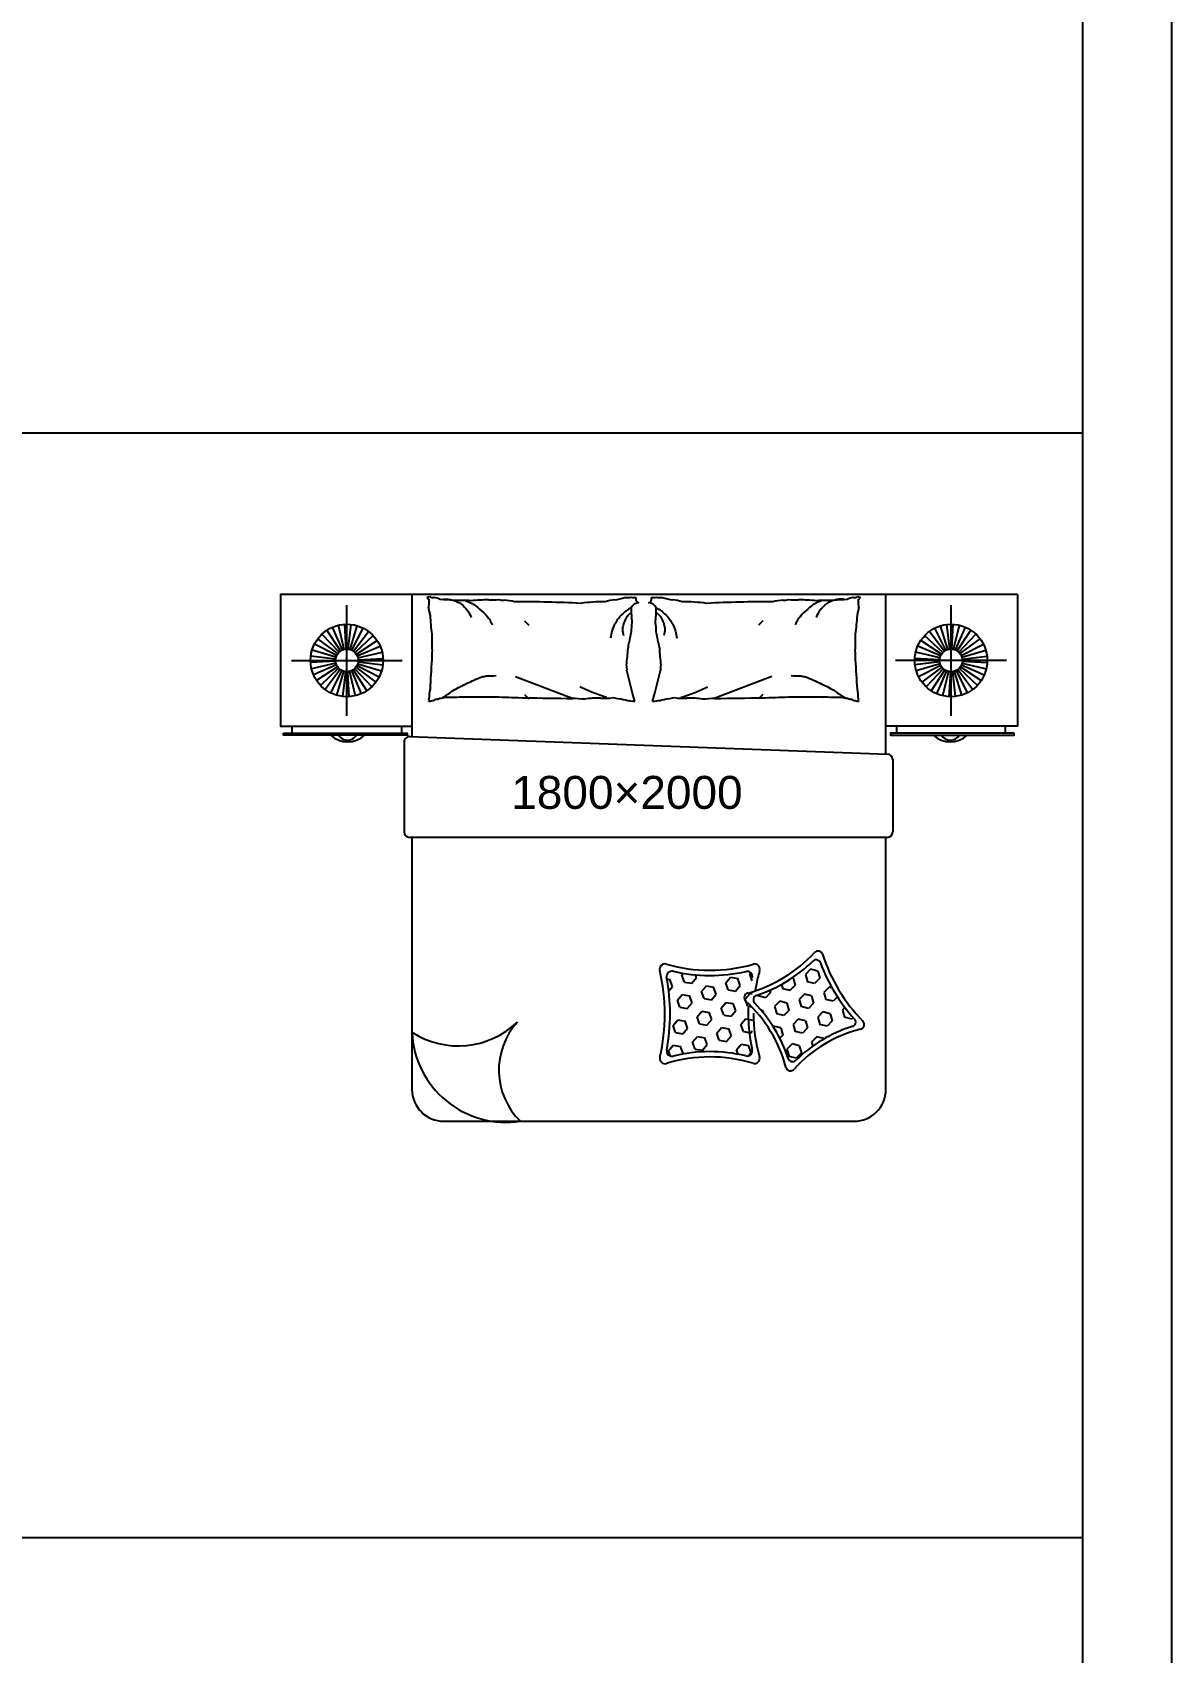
# Model space of a CAD drawing. Header units: inches. Extents: x 8.1 to 50.6, y 12.7 to 37.5.
# Drawn here: x 46.22 to 50.55, y 25.2 to 31.35 of the extents above; entities that cross this region are included whole.
import ezdxf

# ---------------------------------------------------------------- set-up
doc = ezdxf.new("R2010")
doc.units = ezdxf.units.IN
doc.header["$MEASUREMENT"] = 0
for name, color, linetype in [('02', 2, 'Continuous'), ('1', 1, 'Continuous'), ('4', 4, 'Continuous'), ('8', 8, 'Continuous'), ('kadrbm', 4, 'Continuous')]:
    doc.layers.add(name, color=color, linetype=linetype)
doc.styles.get("Standard").update_dxf_attribs({"font": 'arial.ttf'})

# ---------------------------------------------------------------- blocks, each defined once
blk = doc.blocks.new('kadrbm')
at = {"layer": 'kadrbm', "color": 4}
blk.add_lwpolyline([(0, 0), (0, 24.79716181331605), (21, 24.79716181331605), (21, 0), (0, 0)], close=True, dxfattribs=at)
blk.add_lwpolyline([(20.66310160432477, 0.325668449208024), (20.66310160432477, 24.46026341759716), (0.3368983956752345, 24.46026341759716), (0.3368983956752345, 0.325668449208024), (20.66310160432477, 0.325668449208024)], dxfattribs=at)

msp = doc.modelspace()

# ---------------------------------------------------------------- hatches: boundary and pattern name
at = {"layer": '8'}
h = msp.add_hatch(dxfattribs=at)
h.set_pattern_fill('HEX', color=256, scale=0.225, angle=350.0000000000001, style=0)
h.set_pattern_definition([(166.1602823147967, (123.6662243693642, 76.77096116205715), (-0.01165269306688986, -0.04729970000401908), [0.02812499999999996, -0.05624999999999993]), (286.1602823147967, (123.6662243693642, 76.77096116205715), (0.04678908832830836, 0.0135583217835801), [0.02812499999999996, -0.05624999999999993]), (226.1602823147967, (123.6389158748131, 76.77768884753962), (0.03513639526141849, -0.03374137822043897), [0.02812499999999999, -0.05624999999999998])])
edge = h.paths.add_edge_path()
edge.add_arc((48.57728187465519, 27.28448845728908), 0.5438484917049176, 378.2236008145154, 404.2758368793115, ccw=False)
edge.add_arc((49.11094990936518, 27.4601931992851), 0.018, 198.223600814517, 314.708941430485)
edge.add_arc((49.49080551793278, 27.07645857213847), 0.5219468005513962, 107.18819811547289, 134.7089414302679, ccw=False)
edge.add_arc((49.33124515093342, 27.59229094487582), 0.018, 287.1881981157071, 401.8186227987368)
edge.add_arc((49.84191008382887, 28.04917684736338), 0.6672177767051992, 200.3642109836695, 221.8186227984968, ccw=False)
edge.add_arc((49.19951873510555, 27.81073029840391), 0.018, 380.3642109836737, 494.1256655665854)
edge.add_arc((48.79400806343593, 28.22880994609059), 0.5644341135968681, 288.5768930594209, 314.1256655666027, ccw=False)
edge.add_arc((48.97955820854232, 27.67672241648452), 0.018, 108.5768930597143, 224.2758368795134)
h = msp.add_hatch(dxfattribs=at)
h.set_pattern_fill('HEX', color=256, scale=0.225, angle=350.0000000000001, style=0)
h.set_pattern_definition([(349.9999999999999, (-11.62245410861969, 88.93450319227625), (0.008459084993505036, 0.04797385493426604), [0.02812499999999997, -0.05624999999999994]), (110, (-11.62245410861969, 88.93450319227625), (-0.04577611958729635, -0.01666114496998592), [0.0281249999999999, -0.05624999999999979]), (49.99999999999996, (-11.59475639061592, 88.92961933727705), (-0.03731703459379131, 0.03131270996428011), [0.028125, -0.05624999999999999])])
edge = h.paths.add_edge_path()
edge.add_arc((49.54595424984992, 27.62311505538437), 0.604276101894353, 177.6100325616367, 192.9366814585443)
edge.add_arc((48.93796276422628, 27.76477311183899), 0.02, 346.8844454587257, 462.5833893576745)
edge.add_arc((48.79697468439527, 28.39637758385416), 0.6271490151076313, 257.0346162802352, 282.5833893578499)
edge.add_arc((48.65177882863619, 27.76572711709505), 0.02, 77.03461628007771, 190.7960714484697)
edge.add_arc((47.90390161918886, 27.62311505538437), 0.7413530852279989, 349.3416594540686, 370.7960714485444)
edge.add_arc((48.65211948641055, 27.48230119368727), 0.02, 169.3416594540987, 283.9720833666072)
edge.add_arc((48.79697468439527, 26.90011046674536), 0.5799408895015513, 76.45134074859617, 103.9720833665973)
edge.add_arc((48.93752348218523, 27.48335578934839), 0.02, 256.4513407489268, 372.9366814585882)

# ---------------------------------------------------------------- linework, layer by layer
at = {"layer": '02'}
for p, q in [((47.41749223210328, 28.75501890900105), (47.41749223210328, 29.17606485380875)), ((49.7121776748024, 28.75501890900105), (49.7121776748024, 29.17606485380875)), ((47.41499246289433, 29.00868459704125), (47.40952243940384, 29.10308998753808)), ((47.42252209415138, 29.00846324257637), (47.43352849646882, 29.10238426269407)), ((48.09207370416672, 29.11617209706074), (48.10809786972069, 29.10014793166684)), ((48.99759620270171, 29.11617209706074), (48.98157203738057, 29.10014793166684)), ((49.70714781298712, 29.00846324257637), (49.69614141043686, 29.10238426269407)), ((49.71467744401135, 29.00868459704125), (49.72014746750184, 29.10308998753808)), ((47.38283617380485, 28.9913585502849), (47.30700138565563, 29.04785088441477)), ((47.38784569483661, 28.99698429841865), (47.32297279830501, 29.06578695981207)), ((47.3937560106203, 29.00165468460673), (47.3418161361985, 29.08067713924302)), ((47.40038753981181, 29.00522780155498), (47.36295885364935, 29.0920689921235)), ((47.4075387861155, 29.00759508190586), (47.38575854041093, 29.09961638277073)), ((47.42989889537395, 29.00693774429001), (47.45704729976543, 29.09752065134435)), ((47.43689872632213, 29.00415445365561), (47.47936424222254, 29.0886469318697)), ((47.44330890085958, 29.00019793953598), (47.49980123509132, 29.0760327277143)), ((47.44893464893513, 28.99518841863519), (47.51773731043041, 29.06006131510858)), ((47.45360503513776, 28.98927810270598), (47.53262748993412, 29.04121797734606)), ((49.67606487176791, 28.98927810270598), (49.59704241720438, 29.04121797734606)), ((49.68073525797055, 28.99518841863519), (49.61193259647526, 29.06006131510858)), ((49.68636100604609, 29.00019793953598), (49.62986867181436, 29.0760327277143)), ((49.69277118058354, 29.00415445365561), (49.65030566468314, 29.0886469318697)), ((49.69977101176456, 29.00693774429001), (49.67262260714025, 29.09752065134435)), ((49.72213112079017, 29.00759508190586), (49.74391136649475, 29.09961638277073)), ((49.72928236709387, 29.00522780155498), (49.76671105325632, 29.0920689921235)), ((49.73591389628537, 29.00165468460673), (49.78785377094001, 29.08067713924302)), ((49.74182421206907, 28.99698429841865), (49.80669710860067, 29.06578695981207)), ((49.74683373310082, 28.9913585502849), (49.82266852125004, 29.04785088441477)), ((47.37457087082267, 28.97057174343118), (47.28064985066131, 28.98157814580682)), ((47.37609636905082, 28.97794854466829), (47.28551346208379, 29.00509694905977)), ((47.37887965985984, 28.98494837573289), (47.29438718157299, 29.02741389158964)), ((47.45717815221698, 28.98264657370364), (47.54401934268363, 29.02007525969148)), ((47.45954543264062, 28.97549532728354), (47.55156673333087, 28.9972755729299)), ((49.67012447449789, 28.97549532728354), (49.57810317357481, 28.9972755729299)), ((49.6724917546887, 28.98264657370364), (49.58565056422204, 29.02007525969148)), ((49.75079024727867, 28.98494837573289), (49.83528272533268, 29.02741389158964)), ((49.75357353785486, 28.97794854466829), (49.84415644482188, 29.00509694905977)), ((49.755099036083, 28.97057174343118), (49.84902005624436, 28.98157814580682)), ((47.20696925959029, 28.96554188139762), (47.62801520438344, 28.96554188139762)), ((47.37434951640144, 28.96304211236329), (47.27994412584641, 28.95757208878549)), ((47.37543903156594, 28.95558843552626), (47.28341773064286, 28.93380818986534)), ((47.37780631175675, 28.94843718910615), (47.29096512129009, 28.91100850311832)), ((47.38137942883596, 28.94180566010382), (47.30235697427243, 28.88986578546374)), ((47.3860498150386, 28.93589534417461), (47.31724715354331, 28.87102244770122)), ((47.39167556311414, 28.93088582325927), (47.33518322888241, 28.8550510350955)), ((47.39808573765159, 28.92692930915419), (47.35562022175119, 28.8424368309401)), ((47.40508556883261, 28.92414601851979), (47.37793716444113, 28.8335631114509)), ((47.41246237005517, 28.92262052021888), (47.40145596750491, 28.82869950011573)), ((47.4199920010794, 28.92239916576855), (47.42546202456989, 28.82799377527172)), ((47.42744567785822, 28.92348868090394), (47.4492259235628, 28.83146738003907)), ((47.43459692439475, 28.92585596124027), (47.47202561032437, 28.8390147706863)), ((47.44122845335342, 28.92942907818852), (47.49316832800806, 28.85040662356678)), ((47.44713876913712, 28.93409946439115), (47.51201166566872, 28.86529680298318)), ((47.45214829016887, 28.9397252125249), (47.52798307831809, 28.88323287839503)), ((47.45610480434672, 28.9461353870769), (47.54059728240073, 28.9036698712056)), ((47.45888809492291, 28.95313521814151), (47.54947100188993, 28.92598681375003)), ((47.46041359315105, 28.96051201937862), (47.55433461331241, 28.94950561698843)), ((47.46063494757228, 28.96804165044651), (47.55504033812732, 28.97351167402431)), ((48.50290412018486, 28.84148324990147), (48.48143992787637, 28.92728220116024)), ((48.58676578668356, 28.84148324990147), (48.60822997922488, 28.92728220116024)), ((49.92270064731539, 28.96554188139762), (49.50165470252224, 28.96554188139762)), ((49.66903495933339, 28.96804165044651), (49.57462956877836, 28.97351167402431)), ((49.66925631375462, 28.96051201937862), (49.57533529359326, 28.94950561698843)), ((49.67078181198277, 28.95313521814151), (49.58019890501574, 28.92598681375003)), ((49.67356510279179, 28.9461353870769), (49.58907262450494, 28.9036698712056)), ((49.6775216167368, 28.9397252125249), (49.60168682858758, 28.88323287839503)), ((49.68253113776856, 28.93409946439115), (49.61765824123696, 28.86529680298318)), ((49.68844145355225, 28.92942907818852), (49.63650157889762, 28.85040662356678)), ((49.69507298251093, 28.92585596124027), (49.6576442965813, 28.8390147706863)), ((49.70222422904745, 28.92348868090394), (49.68044398334288, 28.83146738003907)), ((49.70967790582628, 28.92239916576855), (49.70420788233579, 28.82799377527172)), ((49.7172075368505, 28.92262052021888), (49.72821393940077, 28.82869950011573)), ((49.7245843383059, 28.92414601851979), (49.75173274246455, 28.8335631114509)), ((49.73158416925408, 28.92692930915419), (49.77404968515449, 28.8424368309401)), ((49.73799434379153, 28.93088582325927), (49.79448667802327, 28.8550510350955)), ((49.74362009186708, 28.93589534417461), (49.81242275336236, 28.87102244770122)), ((49.74829047806971, 28.94180566010382), (49.82731293286607, 28.88986578546374)), ((49.75186359514893, 28.94843718910615), (49.83870478561558, 28.91100850311832)), ((49.75423087533974, 28.95558843552626), (49.84625217626282, 28.93380818986534)), ((49.75532039050423, 28.96304211236329), (49.84972578105927, 28.95757208878549)), ((48.05833786568083, 28.90466000761571), (48.27731486438253, 28.82108941583047)), ((49.03133204118759, 28.90466000761571), (48.81235504271873, 28.82108941583047)), ((47.86032788856365, 28.82265569949723), (47.86032788856365, 28.82265569939537)), ((48.09207370416672, 28.83615781172321), (48.10809786972069, 28.82013364631475)), ((48.51070933654383, 28.8102835512158), (48.50290412018486, 28.84148324990147)), ((48.57896057032459, 28.8102835512158), (48.58676578668356, 28.84148324990147)), ((48.99759620270171, 28.83615781172321), (48.98157203738057, 28.82013364631475)), ((49.22934201830477, 28.82265569949723), (49.22934201830477, 28.82265569939537)), ((47.65677950652726, 28.67671276514502), (49.47058096044176, 28.61027821028747)), ((47.63528409628608, 28.65590581116467), (47.63528409628608, 28.31442182763331)), ((49.49073159746305, 28.5894709302569), (49.49073159746305, 28.31442182763331)), ((49.46991361845695, 28.29360384868542), (47.65610207529217, 28.29360384868542))]:
    msp.add_line(p, q, dxfattribs=at)
for points in [[(47.78406140306443, 29.19832890475427, -0.0881531318181468), (47.81994148185887, 29.19464657512927, -0.0881531318190246), (47.85235669003279, 29.1788290563758, -0.0775471207029249), (47.87484938097597, 29.15637178041416, -0.07754712070444299), (47.88943131505922, 29.12812965608228)], [(47.86925405781195, 29.19240725598265, -0.0278421621871093), (47.89396579428986, 29.18137906578104, -0.0486850077751128), (47.90699279755764, 29.17297920460024, -0.0236664622263066), (47.93600798263625, 29.14766761225965, -0.0312234184537797), (47.95577514525913, 29.1261798033278, -0.0468009736850804), (47.96108289789819, 29.11821389243906, -0.023190832047154), (47.96943412120864, 29.10083010317376)], [(48.49723594640792, 29.16519397659195, 0.0773794298008275), (48.46106385025606, 29.13886226500236, 0.0773794298004389), (48.43460903671049, 29.1027801026843, 0.0475254861911322), (48.42429596772828, 29.07719897568077, 0.0475254861919447), (48.41899860399254, 29.05013070288024)], [(48.5924339604605, 29.16519397659195, -0.0773794298008275), (48.62860605684519, 29.13886226500236, -0.0773794298004389), (48.65506087015793, 29.1027801026843, -0.0475254861911322), (48.66537393937298, 29.07719897568077, -0.0475254861919447), (48.67067130287588, 29.05013070288024)], [(49.2204158492893, 29.19240725598265, 0.0278421621871093), (49.19570411257856, 29.18137906578104, 0.0486850077751128), (49.18267710954361, 29.17297920460024, 0.0236664622263066), (49.15366192423217, 29.14766761225965, 0.0312234184537797), (49.13389476160929, 29.1261798033278, 0.0468009736850804), (49.12858700920307, 29.11821389243906, 0.023190832047154), (49.12023578565978, 29.10083010317376)], [(49.30560850403682, 29.19832890475427, 0.0881531318181468), (49.26972842500955, 29.19464657512927, 0.0881531318190246), (49.23731321683564, 29.1788290563758, 0.0775471207029249), (49.21482052589246, 29.15637178041416, 0.07754712070444299), (49.2002385918092, 29.12812965608228)], [(48.49876993317567, 29.14853695943512, 0.0536899463297647), (48.48400766873211, 29.13505215963724, 0.0703117485643946), (48.47558616828584, 29.12227980430671, 0.0154482349215183), (48.4717054116115, 29.11339076924687, 0.0132435682896378), (48.46778095192686, 29.1027801026843, 0.0821266656645959), (48.46467399532386, 29.08399204657089, 0.064163702142309), (48.46778095192686, 29.05988055367689)], [(48.59089997392558, 29.14853695943512, -0.0536899463297647), (48.60566223836914, 29.13505215963724, -0.0703117485643946), (48.61408373858259, 29.12227980430671, -0.0154482349215183), (48.61796449525692, 29.11339076924687, -0.0132435682896378), (48.62188895517439, 29.1027801026843, -0.0821266656645959), (48.62499591154457, 29.08399204657089, -0.064163702142309), (48.62188895517439, 29.05988055367689)], [(48.40312602748573, 28.82551708459996, -0.0097294744723616), (48.37477011331767, 28.83490210012442, -0.009729474473291), (48.34680081070811, 28.84538324892256, -0.0079705008528091), (48.32420555949621, 28.85477536380258, -0.0079705008551367), (48.30192117281668, 28.86488295053041)], [(48.68654387961552, 28.82551708459996, 0.0097294744723616), (48.71489979355075, 28.83490210012442, 0.009729474473291), (48.74286909639314, 28.84538324892256, 0.0079705008528091), (48.76546434760504, 28.85477536380258, 0.0079705008551367), (48.78774873428457, 28.86488295053041)]]:
    msp.add_lwpolyline(points, format="xyb", dxfattribs=at)
for points in [[(47.17734678071402, 28.68942942945196), (47.64699133770019, 28.68942942945196), (47.64699133770019, 28.68189239700351), (47.17734678071402, 28.68189239700351)], [(49.95232312619165, 28.68942942945196), (49.48267856920548, 28.68942942945196), (49.48267856920548, 28.68189239700351), (49.95232312619165, 28.68189239700351)]]:
    msp.add_lwpolyline(points, close=True, dxfattribs=at)
for points in [[(47.21030782214776, 28.68942942945196), (47.21030782214776, 28.71554188139762)], [(47.62467664182596, 28.71554188139762), (47.62467664182596, 28.68942942945196)], [(49.50499326507971, 28.71554188139762), (49.50499326507971, 28.68942942945196)], [(49.91936208475791, 28.68942942945196), (49.91936208475791, 28.71554188139762)]]:
    msp.add_lwpolyline(points, dxfattribs=at)
for centre in [(47.41749223210328, 28.96554188139762), (49.7121776748024, 28.96554188139762)]:
    msp.add_circle(centre, 0.04321507558043231, dxfattribs=at)
for centre, radius, start, end in [((47.7203011923045, 29.20747816215353), 0.003553243559341182, 291.7883021685651, 340.4360329173523), ((47.72211657376439, 29.20182130573576), 0.002409166033043434, 340.4360329173523, 101.8930576167469), ((47.72169181197361, 29.23230666922373), 0.02609187473551294, 274.3025393967216, 291.7883021679482), ((47.72850906690993, 29.20267933402411), 0.004445864346517441, 201.9903990686479, 281.8930576167469), ((47.69575696094372, 29.18152239603424), 0.03407060671800299, 338.5790154614554, 8.133482688570986), ((47.47750939852968, 29.1154482682372), 0.255653281965628, 8.133482688570986, 12.10945804624401), ((47.74451072705389, 29.19241061441917), 0.01620482650192204, 158.5790154614554, 201.9903990686479), ((47.74667404923067, 29.23389268477822), 0.0300062071139475, 239.3487444143904, 274.3025393967216), ((47.74378952132948, 29.14817801298832), 0.05602889601861425, 59.34874441439044, 84.74081280262267), ((47.7439587875776, 28.34396667469028), 0.8528850337035521, 84.74081280262267, 88.09211367286547), ((47.83773753145189, 27.64063596916585), 1.552703689872655, 88.09211367286547, 90.5757399411894), ((47.9653858626768, 28.28830959713869), 0.9073539732394323, 90.5757399411894, 94.80184608554259), ((47.96960172946975, 29.49635341862941), 0.3010310832939807, 267.4614140539566, 274.8018460855426), ((48.0228122680489, 29.35221683643377), 0.1583353738527755, 259.8101238930073, 267.4614140539566), ((47.95748322741539, 28.64715828339595), 0.5499790220844137, 79.81012389300734, 83.9133048064638), ((48.05485020745956, 24.06256281193546), 5.125899609546053, 87.19424566774335, 90.00077866824583), ((48.39893127959632, 28.47908198618589), 0.7093804348286951, 90, 97.5468509176093), ((48.46723097009063, 28.94619260821983), 0.2517131500388528, 97.5468509176093, 105.7439831311444), ((48.38770642625578, 29.50898070772146), 0.3166827034246771, 278.4371937408745, 285.7439831311443), ((48.47363491501138, 29.37161240900368), 0.167433652466855, 270, 278.4371937408745), ((48.52881885557846, 29.14928423571601), 0.03552305408839958, 94.40020943447641, 153.4194787235475), ((49.0082675980445, 29.16548645945059), 0.5110635073665084, 180, 186.2323648062182), ((48.51656329962835, 29.29811304795058), 0.09393429142127792, 258.727623508846, 270), ((48.52875914290026, 29.19807671822982), 0.0136372088292286, 153.4194787235475, 258.727623508846), ((48.56091076396816, 29.19807671822982), 0.0136372088292286, 281.272376491154, 26.58052127645242), ((48.56085105128997, 29.14928423571601), 0.03552305408839958, 26.58052127645242, 85.59979056552365), ((48.57310660724007, 29.29811304795058), 0.09393429142127792, 270, 281.272376491154), ((48.08140230882392, 29.16548645945059), 0.5110635073665084, 353.7676351937818, 0), ((48.61603499185704, 29.37161240900368), 0.167433652466855, 261.5628062591254, 270), ((48.70196348084547, 29.50898070772146), 0.3166827034246771, 254.2560168688557, 261.5628062591254), ((48.62243893701062, 28.94619260821983), 0.2517131500388528, 74.2560168688557, 82.45314908239075), ((48.6907386272721, 28.47908198618589), 0.7093804348286951, 82.45314908239075, 90), ((49.03481969940886, 24.06256281193546), 5.125899609546053, 89.99922133175416, 92.80575433225667), ((49.13218667945304, 28.64715828339595), 0.5499790220844137, 96.08669519356215, 100.1898761069926), ((49.06685763881952, 29.35221683643377), 0.1583353738527755, 272.5385859460433, 280.1898761069926), ((49.1200681776315, 29.49635341862941), 0.3010310832939807, 265.1981539144574, 272.5385859460433), ((49.12428404442445, 28.28830959713869), 0.9073539732394323, 85.19815391445742, 89.4242600588106), ((49.25193237564937, 27.64063596916585), 1.552703689872655, 89.4242600588106, 91.90788632713453), ((49.34571111929082, 28.34396667469028), 0.8528850337035521, 91.90788632713453, 95.25918719737736), ((49.34588038553894, 29.14817801298832), 0.05602889601861425, 95.25918719737736, 120.6512555856095), ((49.34299585763775, 29.23389268477822), 0.0300062071139475, 265.6974606032784, 300.6512555856095), ((49.36797809489482, 29.23230666922373), 0.02609187473551294, 248.2116978320518, 265.6974606032784), ((49.61216050833874, 29.1154482682372), 0.255653281965628, 167.890541953756, 171.866517311429), ((49.3939129459247, 29.18152239603424), 0.03407060671800299, 171.866517311429, 201.4209845385446), ((49.34515918004737, 29.19241061441917), 0.01620482650192204, 338.0096009313521, 21.42098453854467), ((49.36116083995849, 29.20267933402411), 0.004445864346517441, 258.1069423832531, 338.0096009313521), ((49.36755333333686, 29.20182130573576), 0.002409166033043434, 78.10694238325314, 199.5639670826476), ((49.36936871456393, 29.20747816215353), 0.003553243559341182, 199.5639670826476, 248.2116978314349), ((47.93483128589988, 29.17916305130839), 0.2060892541459462, 187.6808965972581, 192.109458046244), ((48.68044556193464, 29.19168041508729), 0.9487571863030553, 183.3687485752541, 187.6808965972581), ((48.70915931165629, 29.07434974705884), 0.2119552209978998, 170.3156337720829, 180), ((48.38051059521214, 29.07434974705884), 0.2119552209978998, 0, 9.68436622791714), ((48.40922434493378, 29.19168041508729), 0.9487571863030553, 352.3191034027418, 356.6312514247459), ((49.15483862096854, 29.17916305130839), 0.2060892541459462, 347.890541953756, 352.3191034027418), ((48.44518224667237, 29.04477417374929), 0.7052679117815086, 178.3669113500061, 183.3687485752541), ((49.39303452130817, 28.88069087554086), 0.9165238233678337, 167.8016207096835, 170.3156337720829), ((47.69663538556025, 28.88069087554086), 0.9165238233678337, 9.68436622791714, 12.19837929031649), ((48.64448766042889, 29.04477417374929), 0.7052679117815086, 356.6312514247459, 1.633088649987431), ((49.15773028117083, 28.92772799171999), 1.418613289694862, 176.9450422127854, 178.3669113500061), ((47.80154019901939, 29.04295841559852), 0.6845427304850468, 351.9949490405691, 357.3351181770857), ((48.16326000686214, 29.0807583465552), 0.3295226355200578, 347.8016207096835, 351.9949490405691), ((48.92640990023911, 29.0807583465552), 0.3295226355200578, 188.0050509594308, 192.1983792903165), ((49.28812970784903, 29.04295841559852), 0.6845427304850468, 182.6648818229143, 188.0050509594308), ((47.93193962569759, 28.92772799171999), 1.418613289694862, 1.633088649987431, 3.054957787214577), ((61.88194881198407, 28.10197605040358), 14.1687565841704, 176.4951424861792, 176.9450422127854), ((48.41115698363111, 28.93055348772523), 0.07035903323513824, 357.3351181770857, 14.04519379131258), ((48.67851292323731, 28.93055348772523), 0.07035903323513824, 165.9548062086873, 182.6648818229143), ((35.20772109488436, 28.10197605040358), 14.1687565841704, 3.054957787214577, 3.504857513820832), ((48.06199972453006, 28.79913908230574), 0.3337405307171615, 170.0016418725077, 176.4951424861792), ((47.67565299109966, 29.14192810182194), 0.3248653941031832, 296.4984809940531, 302.1349799376642), ((47.23537199343965, 30.22298455112232), 1.488293212868076, 294.3265274823553, 296.4984809940531), ((47.71354111568481, 29.3835980762864), 0.5264584246681182, 290.674280717832, 294.3265274823553), ((47.92611944191568, 28.96397055036996), 0.06024092708142693, 274.0827714286013, 290.674280717832), ((47.9649175724987, 29.18975711807925), 0.282692171189669, 266.4448000720491, 274.0827714286013), ((49.12475233436972, 29.18975711807925), 0.282692171189669, 265.9172285713986, 273.5551999279509), ((49.16355046495274, 28.96397055036996), 0.06024092708142693, 249.325719282168, 265.9172285713986), ((49.37612879141644, 29.3835980762864), 0.5264584246681182, 245.6734725176447, 249.325719282168), ((49.8542979136616, 30.22298455112232), 1.488293212868076, 243.5015190059468, 245.6734725176447), ((49.41401691576876, 29.14192810182194), 0.3248653941031832, 237.8650200623358, 243.5015190059468), ((49.02767018233836, 28.79913908230574), 0.3337405307171615, 3.504857513820832, 9.998358127492327), ((47.70964511395842, 28.81377074648244), 0.02008522128911515, 350.0016418725076, 16.69776601852562), ((47.72959544584565, 28.80892145688031), 0.001372680608547013, 16.69776601852562, 97.12039325774803), ((47.75630320054889, 28.72203301422033), 0.09090158032692543, 97.12039325774803, 106.2211507650571), ((47.78158257161677, 28.74137675767033), 0.07972685717122877, 106.2211507650571, 117.2841168051731), ((47.74882976552882, 28.86380811089967), 0.04706045090098265, 282.8690372766316, 297.2841168051732), ((47.7609530035913, 28.97327434100353), 0.1515857512165224, 273.5739725760516, 282.8690372766316), ((47.37743719439433, 29.46505697626472), 0.7571157164790838, 302.1349799376642, 305.8262847352439), ((47.78866566350163, 30.03501260313115), 1.209531562097261, 270.2865440386193, 273.5739725760516), ((47.96469716336988, 34.76910370257011), 5.94212249603456, 269.0296215853417, 270.2865440386193), ((48.15348374266588, 32.317088194371), 3.493655838357451, 267.390370695817, 269.0296215853417), ((48.50718155415208, 49.60639712878529), 20.78656430865211, 268.8619115924847, 269.3570582655661), ((48.20392162474283, 27.36312596963162), 1.459695428219597, 85.38241753860642, 87.2509347966944), ((48.36933219647445, 28.58388246941231), 0.2390488910340587, 87.2509347966944, 101.5585610905813), ((48.39778752793037, 28.97331808532672), 0.1516167891681981, 263.5659463706154, 281.5585610905814), ((48.4653450795956, 28.94351042308463), 0.1244189523643613, 252.613586916607, 263.5659463706154), ((48.41207959903814, 28.58448811017061), 0.2386490235553029, 72.61358691660703, 80.5158950383939), ((48.46335991290808, 28.53160846360461), 0.2813391181095448, 80.5158950383939, 85.9170597895617), ((48.51064150343128, 28.8093332622424), 0.0009527069148668592, 85.9170597895617, 194.0449370335651), ((48.57902840343714, 28.8093332622424), 0.0009527069148668592, 345.9550629664349, 94.08294021043832), ((48.62630999419317, 28.53160846360461), 0.2813391181095448, 94.08294021043832, 99.4841049616061), ((48.67759030783028, 28.58448811017061), 0.2386490235553029, 99.4841049616061, 107.3864130833929), ((48.62432482750565, 28.94351042308463), 0.1244189523643613, 276.4340536293846, 287.3864130833929), ((48.69188237893805, 28.97331808532672), 0.1516167891681981, 258.4414389094187, 276.4340536293846), ((48.72033771039397, 28.58388246941231), 0.2390488910340587, 78.44143890941865, 92.74906520330562), ((48.8857482821256, 27.36312596963162), 1.459695428219597, 92.74906520330562, 94.61758246139358), ((48.58248835294918, 49.60639712878529), 20.78656430865211, 270.6429417344339, 271.1380884075154), ((48.93618616420255, 32.317088194371), 3.493655838357451, 270.9703784146582, 272.609629304183), ((49.12497274373137, 34.76910370257011), 5.94212249603456, 269.7134559613807, 270.9703784146582), ((49.3010042433668, 30.03501260313115), 1.209531562097261, 266.4260274239484, 269.7134559613807), ((49.7122327124741, 29.46505697626472), 0.7571157164790838, 234.1737152647561, 237.8650200623358), ((49.32871690350995, 28.97327434100353), 0.1515857512165224, 257.1309627233685, 266.4260274239484), ((49.3408401413396, 28.86380811089967), 0.04706045090098265, 242.7158831948268, 257.1309627233685), ((49.30808733548448, 28.74137675767033), 0.07972685717122877, 62.7158831948268, 73.77884923494292), ((49.33336670631953, 28.72203301422033), 0.09090158032692543, 73.77884923494292, 82.87960674225197), ((49.3600744612556, 28.80892145688031), 0.001372680608547013, 82.87960674225197, 163.3022339814744), ((49.38002479291, 28.81377074648244), 0.02008522128911515, 163.3022339814744, 189.9983581274923), ((47.42047493723631, 28.75149957057638), 0.09477634518363337, 227.259593118845, 312.740406881155), ((47.4199487099465, 28.7048907603361), 0.04180420750304717, 213.3769408590614, 326.6230591409386), ((47.65610207529217, 28.65590581116467), 0.02081797894454213, 88.13522752691732, 180), ((49.70919496990219, 28.75149957057638), 0.09477634518363337, 227.259593118845, 312.740406881155), ((49.70972119695917, 28.7048907603361), 0.04180420750304717, 213.3769408590614, 326.6230591409386), ((49.46991361845695, 28.5894709302569), 0.02081797894454213, 0, 88.16300967576365), ((47.65610207529217, 28.31442182763331), 0.02081797894454213, 180, 270), ((49.46991361845695, 28.31442182763331), 0.02081797894454213, 270, 0), ((48.62549733329043, 27.79312688534756), 0.02, 74.13190586717015, 193.2574169912617), ((48.79697468439527, 28.39637758385416), 0.6071490151076313, 254.1319058671701, 285.6234627918154), ((48.79400806343593, 28.22880994609059), 0.546434113596868, 285.5368194264256, 317.0283758857158), ((48.96585974358432, 27.79312688534756), 0.02, 346.7425830087382, 105.8680941328299), ((48.79400806343593, 28.22880994609059), 0.5644341135968681, 288.576892562593, 314.1256653371974), ((49.19951873510555, 27.81073029840391), 0.018, 20.36421085156314, 134.1256653371974), ((49.20699963770286, 27.84407129679076), 0.018, 17.90286504860885, 137.0283758857158), ((49.84191008382887, 28.04917684736338), 0.6672177767051992, 200.3642108515631, 221.8186229720734), ((49.84191008382887, 28.04917684736338), 0.649217776705199, 197.9028650486088, 224.3306294539747), ((47.90390161918886, 27.62311505538437), 0.7213530852279988, 346.8296528544337, 13.25741699126174), ((48.65177882863619, 27.76572711709505), 0.02, 77.03461628023877, 190.7960714485452), ((47.90390161918886, 27.62311505538437), 0.7413530852279989, 349.341659454072, 10.79607144854518), ((48.79697468439527, 28.39637758385416), 0.6271490151076313, 257.0346162802387, 282.5833893578415), ((48.93796276422628, 27.76477311183899), 0.02, 346.8844454587257, 102.5833893578416), ((49.54595424984992, 27.62311505538437), 0.5842761018943526, 163.7311154154868, 169.4072465085832), ((48.94486924242639, 27.68556773935179), 0.018, 105.2921877702096, 224.4176991323802), ((48.97955820854232, 27.67672241648452), 0.018, 108.576892562593, 224.2758371120981), ((49.50454820511342, 27.62117626778982), 0.5438484917049176, 166.8844454587257, 170.5076185676164), ((48.57728187465519, 27.28448845728908), 0.5258484917049177, 15.00855813374515, 47.42916695889308), ((49.54595424984992, 27.62311505538437), 0.604276101894353, 177.6100325616395, 192.9366814585439), ((49.54595424984992, 27.62311505538437), 0.5842761018943526, 179.6754041454992, 196.1517241717491), ((48.57728187465519, 27.28448845728908), 0.5438484917049176, 18.22360075547212, 44.27583711209815), ((47.84087066380717, 27.82549640720154), 0.3235774914030294, 237.0416304313347, 313.8531359082735), ((48.26564446399399, 27.40987605577302), 0.271045221078674, 137.7382955038244, 225.8057605187601), ((49.49080551793278, 27.07645857213847), 0.5039468005513962, 103.9885511366303, 138.0566795069323), ((49.49080551793278, 27.07645857213847), 0.5219468005513962, 107.1881980196524, 134.7089414130924), ((49.33317244383917, 27.59175658283257), 0.01700349331600672, 281.5067352523157, 47.50008517186703), ((49.36430563107543, 27.5830203787531), 0.01817344591709406, 284.9288332238481, 43.39034876528527), ((48.0229000964243, 27.56989920950346), 0.3584182442055972, 182.543477360862, 278.6330544716126), ((48.62575485888348, 27.45419999627248), 0.02, 166.8296528544337, 287.171730199757), ((48.79697468439527, 26.90011046674536), 0.5599408895015512, 73.10360286457461, 107.171730199757), ((48.65211948641055, 27.48230119368727), 0.02, 169.341659454072, 283.9720833665881), ((48.79697468439527, 26.90011046674536), 0.5799408895015513, 76.45134074860499, 103.9720833665881), ((48.93752348218523, 27.48335578934839), 0.02, 256.451340748605, 12.93668145854393), ((48.9655298835639, 27.45501638684564), 0.02, 253.1036028645746, 16.15172417174927), ((49.11094990936518, 27.4601931992851), 0.018, 198.2236007554721, 314.7089414130924), ((49.10257814783082, 27.42532526831692), 0.018, 195.0085581337451, 318.0566795069321)]:
    msp.add_arc(centre, radius, start, end, dxfattribs=at)
at = {"layer": '1'}
for p, q in [((29.88690014561117, 29.83010024678279), (50.2131033542607, 29.83010024678279)), ((29.88690014561117, 25.63525442810115), (50.2131033542607, 25.63525442810115))]:
    msp.add_line(p, q, dxfattribs=at)
at = {"layer": '4'}
for points in [[(49.96483495347612, 29.21554188139762), (47.16483495342955, 29.21554188139762), (47.16483495342955, 28.71554188139762), (47.66483495342955, 28.71554188139762)], [(47.66483495342955, 29.21554186269841), (47.66483495342955, 28.67644701897134)], [(49.96483495347612, 29.21554188139762), (49.96483495347612, 28.71554188139762), (49.46483495347612, 28.71554188139762)], [(49.46483495347612, 28.61046528835632), (49.46483495347612, 29.21554186269841)]]:
    msp.add_lwpolyline(points, dxfattribs=at)
msp.add_lwpolyline([(47.66483495342955, 28.29360384868542), (47.66483495342955, 27.33681166997613, 0.4142135623730956), (47.78610476064906, 27.21554186269841), (49.34356514625662, 27.21554186269841, 0.4142135623730951), (49.46483495347612, 27.33681166997613), (49.46483495347612, 28.29360384868542)], format="xyb", dxfattribs=at)
for centre in [(47.41749223210328, 28.96554188139762), (49.7121776748024, 28.96554188139762)]:
    msp.add_circle(centre, 0.1377788049536466, dxfattribs=at)

# ---------------------------------------------------------------- block references
at = {"layer": 'kadrbm'}
msp.add_blockref('kadrbm', (29.55000174993594, 12.72504852283364), dxfattribs=at)

# ---------------------------------------------------------------- texts
at = {"layer": '4', "insert": (48.92064129356705, 28.40022736754818), "char_height": 0.125, "width": 45.82746413736604, "attachment_point": 9}
msp.add_mtext('1800×2000', dxfattribs=at)

doc.saveas('drawing.dxf')
